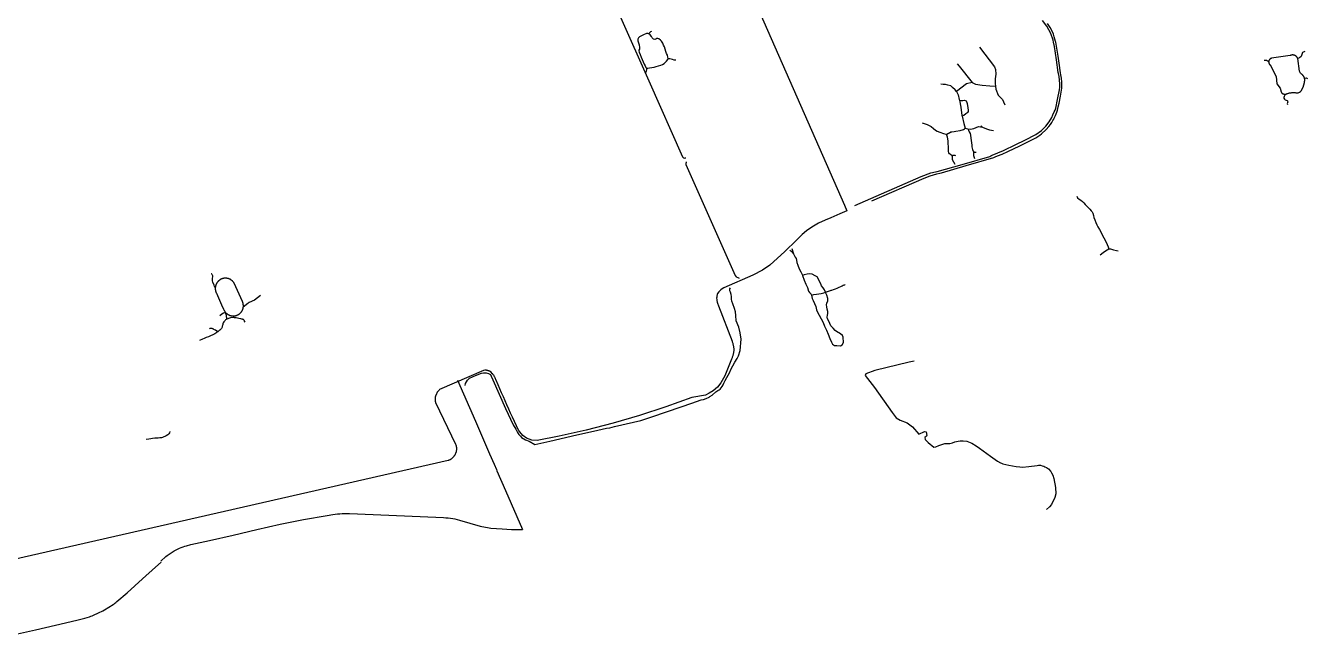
# Model space of a CAD drawing. Header units: inches. Extents: x 327545 to 344127, y 4677187 to 4689491.
# Drawn here: x 338285 to 343313, y 4683185 to 4685573 of the extents above; entities that cross this region are included whole.
import ezdxf

# ---------------------------------------------------------------- set-up
doc = ezdxf.new("R2010")
doc.units = ezdxf.units.IN
doc.header["$MEASUREMENT"] = 0
doc.layers.add('Trails', color=7, linetype='Continuous')

msp = doc.modelspace()

# ---------------------------------------------------------------- linework, layer by layer
at = {"layer": 'Trails'}
for p, q in [((341970.5317, 4685170.357), (341980.4773, 4685168.3951)), ((341290.4733, 4684698.4758), (341296.8744, 4684677.6644)), ((341332.74, 4684592.5022), (341332.6651, 4684592.4694)), ((339100.9411, 4684434.0248), (339100.5314, 4684427.3781)), ((339038.4676, 4684371.9507), (339029.4565, 4684377.4913)), ((340167.2024, 4683749.7489), (340233.7674, 4683595.7594))]:
    msp.add_line(p, q, dxfattribs=at)
for points in [[(340979.7012, 4686046.2858), (341497.1741, 4684868.0386), (341506.0852, 4684846.626), (341478.656, 4684834.664), (341443.5196, 4684819.3409), (341421.6296, 4684809.7946), (341395.0741, 4684797.5769), (341369.3452, 4684781.7856), (341347.6839, 4684767.9273), (341330.5436, 4684753.891), (341308.1624, 4684731.067), (341263.5072, 4684687.0876), (341203.7274, 4684633.0116), (341175.4479, 4684613.4502), (341138.1718, 4684594.1905), (341023.1362, 4684543.6035), (341017.6419, 4684540.339), (341011.6162, 4684536.2728), (341004.0912, 4684528.6803), (340999.4382, 4684521.3911), (340997.9237, 4684517.8973), (340997.121, 4684515.4882), (340996.4884, 4684513.029), (340995.7454, 4684508.0083), (340995.6517, 4684504.2016), (340995.7848, 4684498.9881), (340996.1156, 4684494.8407), (340997.3062, 4684488.332), (340998.7349, 4684483.8076), (341000.0843, 4684480.5532), (341001.1956, 4684477.9338), (341002.7037, 4684473.8063), (341056.0497, 4684334.3809), (341057.0979, 4684331.7981), (341058.0583, 4684329.1815), (341058.93, 4684326.534), (341059.7119, 4684323.8586), (341060.4032, 4684321.1583), (341061.0031, 4684318.4363), (341061.5108, 4684315.6956), (341061.9259, 4684312.9393), (341062.2478, 4684310.1706), (341062.4762, 4684307.3927), (341062.6107, 4684304.6086), (341062.6514, 4684301.8215), (341062.598, 4684299.0347), (341062.4507, 4684296.2513), (341062.2097, 4684293.4744), (341061.8752, 4684290.7072), (341061.4475, 4684287.9528), (341060.9273, 4684285.2145), (341060.315, 4684282.4952), (341059.6114, 4684279.7981), (341058.8173, 4684277.1263), (341057.9335, 4684274.4828), (341056.9611, 4684271.8706), (341055.9012, 4684269.2926), (341054.755, 4684266.7519), (341053.5238, 4684264.2512), (341027.4145, 4684198.5894), (341011.9738, 4684170.9472), (340998.4667, 4684155.0771), (340981.5, 4684140.4804), (340966.583, 4684130.5006), (340951.8473, 4684122.6674), (340897.9433, 4684114.5924), (340796.1486, 4684077.4198), (340693.1916, 4684043.5991), (340589.1828, 4684013.1666), (340484.2336, 4683986.1548), (340378.4564, 4683962.5929), (340291.3207, 4683945.3393), (340270.9197, 4683946.5989), (340249.6383, 4683954.904), (340235.9472, 4683965.2771), (340218.7682, 4683986.4217), (340210.8353, 4684002.7272), (340203.0503, 4684019.7304), (340195.2987, 4684036.6608), (340187.3448, 4684052.4571), (340180.7043, 4684068.6797), (340173.2118, 4684085.5169), (340166.2175, 4684101.2349), (340159.5376, 4684116.2461), (340152.3205, 4684132.4645), (340144.8848, 4684147.6096), (340138.5047, 4684163.3417), (340129.1891, 4684184.1444), (340127.7599, 4684187.336), (340126.25, 4684190.7077), (340125.1356, 4684193.1961), (340124.1646, 4684195.3646), (340122.6876, 4684198.384), (340121.0094, 4684201.2964), (340119.5405, 4684203.5089), (340118.132, 4684205.4351), (340117.0811, 4684206.747), (340115.3365, 4684208.7297), (340110.5307, 4684213.2822), (340104.8024, 4684217.2521), (340103.1726, 4684217.9004), (340101.5216, 4684218.4926), (340099.8513, 4684219.028), (340098.1637, 4684219.506), (340096.4607, 4684219.9259), (340094.7444, 4684220.2875), (340093.0167, 4684220.5901), (340091.2796, 4684220.8334), (340089.5353, 4684221.0173), (340087.7857, 4684221.1413), (340086.0329, 4684221.2055), (340080.5539, 4684219.538), (339909.0875, 4684145.0122), (339907.037, 4684143.0279), (339905.7802, 4684141.6388), (339904.3912, 4684140.4482), (339903.2005, 4684138.9268), (339901.2162, 4684136.4133), (339899.8932, 4684134.4862), (339898.4914, 4684131.6161), (339897.6547, 4684130.3283), (339896.8636, 4684129.0121), (339896.119, 4684127.669), (339895.4218, 4684126.3007), (339894.7729, 4684124.9088), (339894.1732, 4684123.495), (339893.6232, 4684122.0612), (339893.1237, 4684120.609), (339892.6754, 4684119.1402), (339892.2787, 4684117.6566), (339891.9342, 4684116.16), (339891.6422, 4684114.6524), (339891.4031, 4684113.1354), (339891.2173, 4684111.611), (339891.0849, 4684110.081), (339891.0061, 4684108.5473), (339890.981, 4684107.0118), (339891.0097, 4684105.4764), (339891.092, 4684103.9429), (339891.228, 4684102.4132), (339891.4173, 4684100.8892), (339891.6599, 4684099.3728), (339891.9554, 4684097.8658), (339892.3034, 4684096.37), (339892.7035, 4684094.8874), (339971.665, 4683930.3454), (339972.2507, 4683928.741), (339972.7803, 4683927.1173), (339973.2531, 4683925.4761), (339973.6687, 4683923.8195), (339974.0264, 4683922.1495), (339974.3258, 4683920.468), (339974.5666, 4683918.7772), (339974.7486, 4683917.079), (339974.8714, 4683915.3755), (339974.9349, 4683913.6687), (339974.939, 4683911.9608), (339974.8838, 4683910.2538), (339974.7694, 4683908.5497), (339974.5957, 4683906.8506), (339974.3631, 4683905.1586), (339974.0719, 4683903.4757), (339973.7224, 4683901.8039), (339973.3149, 4683900.1453), (339972.8501, 4683898.5019), (339972.3284, 4683896.8756), (339971.7505, 4683895.2684), (339971.1172, 4683893.6822), (339970.429, 4683892.1191), (339969.687, 4683890.5808), (339968.892, 4683889.0692), (339968.0449, 4683887.5861), (339967.1467, 4683886.1334), (339966.1987, 4683884.7128), (339965.2018, 4683883.326), (339964.1573, 4683881.9746), (339963.0665, 4683880.6604), (339961.9307, 4683879.3849), (339960.7513, 4683878.1496), (339959.5296, 4683876.9561), (339958.2672, 4683875.8057), (339956.9656, 4683874.6999), (339955.6263, 4683873.64), (339954.251, 4683872.6273), (339952.8414, 4683871.663), (339951.3991, 4683870.7483), (339949.9258, 4683869.8843), (339948.4235, 4683869.0719), (339946.8938, 4683868.3123), (339945.3386, 4683867.6063), (339943.7598, 4683866.9548), (339942.1594, 4683866.3585), (337755.7903, 4683368.9973)], [(340509.4466, 4685870.3225), (340507.929, 4685865.8929), (340506.8706, 4685861.1304), (340507.8628, 4685857.0293), (340729.9736, 4685355.8105)], [(341537.2599, 4684866.6592), (341797.7162, 4684981.2769), (341835.9221, 4684995.247), (341853.9406, 4684999.6681), (341860.6634, 4685000.0809), (341958.017, 4685027.9416), (342066.7345, 4685059.4954), (342071.7087, 4685062.1942), (342076.3124, 4685064.6283), (342120.9566, 4685082.523), (342168.8462, 4685106.071), (342204.8032, 4685123.1433), (342247.9568, 4685145.494), (342269.2223, 4685161.1657), (342286.7342, 4685179.0234), (342299.279, 4685195.5616), (342309.7566, 4685212.9713), (342314.4626, 4685222.4151), (342319.5462, 4685234.6671), (342323.3032, 4685241.2817), (342325.8433, 4685249.6426), (342332.987, 4685283.6681), (342340.5541, 4685321.3448), (342341.6654, 4685331.7165), (342341.6654, 4685344.3107), (342338.5697, 4685372.6635), (342336.4266, 4685385.4429), (342335.7916, 4685389.2529), (342328.3303, 4685439.0211), (342320.3928, 4685490.6944), (342317.0564, 4685508.2416), (342315.1893, 4685516.06), (342312.9316, 4685523.4763), (342309.4819, 4685534.2035), (342305.3919, 4685544.0614), (342299.2006, 4685556.4969), (342290.4374, 4685571.2645), (342274.3312, 4685592.6131)], [(340729.6538, 4685541.0297), (340725.8437, 4685542.141), (340720.9225, 4685541.6647), (340708.3812, 4685536.1085), (340692.9824, 4685529.1235), (340688.6962, 4685525.1547), (340686.1562, 4685519.5985), (340686.6324, 4685513.2484), (340691.5537, 4685497.0559), (340693.1412, 4685487.2134), (340692.7718, 4685480.7866), (340690.6104, 4685476.4654), (340690.3402, 4685473.4946), (340691.4209, 4685469.1733), (340695.4735, 4685459.4507), (340699.7962, 4685448.9177), (340703.5786, 4685439.4651), (340707.361, 4685431.0928), (340711.4136, 4685421.9102), (340714.9258, 4685414.6182), (340717.8977, 4685408.4065), (340719.7889, 4685406.2459), (340722.4905, 4685405.7057), (340722.9143, 4685405.7057)], [(340729.6538, 4685541.0297), (340730.8813, 4685543.3216), (340732.3042, 4685544.9816), (340734.8338, 4685547.6693), (340738.0748, 4685549.8036), (340741.3158, 4685551.7008)], [(340805.2723, 4685443.172), (340805.433, 4685443.5162), (340804.6224, 4685448.6477), (340802.1909, 4685456.7499), (340799.4892, 4685463.7719), (340796.5173, 4685471.8741), (340793.5454, 4685479.9763), (340790.8437, 4685489.1589), (340787.6017, 4685496.4509), (340784.6298, 4685504.013), (340779.7667, 4685511.305), (340774.9036, 4685516.4365), (340768.4195, 4685520.7577), (340765.1775, 4685522.6482), (340763.5565, 4685522.6482), (340760.7754, 4685521.8342), (340760.7644, 4685521.8298), (340757.3358, 4685519.9821), (340752.7056, 4685518.0639), (340747.7513, 4685519.5985), (340742.83, 4685524.996), (340739.655, 4685530.5522), (340734.8925, 4685536.1085), (340729.6538, 4685541.0297)], [(341604.7456, 4684884.9051), (341809.3747, 4684974.427), (341833.5048, 4684983.4229), (341858.9048, 4684990.8577), (341870.9963, 4684994.3766), (341877.0676, 4684995.8476), (341974.4212, 4685023.7082), (342082.6193, 4685055.8372), (342088.4401, 4685057.7952), (342097.5903, 4685061.4927), (342115.5335, 4685068.5373), (342137.3088, 4685078.6973), (342185.2504, 4685101.8377), (342221.1025, 4685119.4961), (342247.164, 4685132.7782), (342255.6307, 4685137.8318), (342263.4359, 4685143.2028), (342269.7065, 4685147.9654), (342288.5978, 4685164.74), (342298.943, 4685177.2283), (342304.6581, 4685184.8483), (342310.1349, 4685192.7859), (342314.8975, 4685200.935), (342317.9931, 4685206.1738), (342319.951, 4685210.0896), (342324.566, 4685220.1346), (342329.6592, 4685233.3638), (342332.3051, 4685241.632), (342335.5462, 4685254.0013), (342338.7212, 4685268.9503), (342343.9468, 4685295.8056), (342348.4447, 4685319.6842), (342349.2385, 4685328.0848), (342349.8338, 4685337.8744), (342349.6882, 4685351.0507), (342348.114, 4685366.1849), (342346.037, 4685380.0226), (342344.8067, 4685387.9204), (342338.9726, 4685425.0283), (342334.6863, 4685452.4127), (342329.5666, 4685484.4803), (342325.6376, 4685507.5785), (342324.8438, 4685511.1504), (342322.5023, 4685519.961), (342319.6447, 4685529.1288), (342316.2713, 4685539.2095), (342311.2707, 4685550.7586), (342304.0078, 4685565.0461), (342293.6494, 4685581.0402)], [(342026.2482, 4685488.9032), (342085.4545, 4685411.7214), (342089.9739, 4685400.105), (342090.6196, 4685382.6802), (342088.037, 4685363.9648), (342087.6972, 4685345.8979), (342089.4047, 4685335.1219)], [(340722.9143, 4685405.7057), (340726.2729, 4685405.7057), (340732.4869, 4685407.0561), (340741.4025, 4685408.1364), (340750.3181, 4685409.7569), (340758.4233, 4685412.4576), (340767.3389, 4685414.8883), (340776.5247, 4685417.8591), (340783.0088, 4685420.8299), (340789.4929, 4685424.611), (340794.3559, 4685429.2023), (340798.6787, 4685434.0636), (340803.5418, 4685439.4651), (340805.2723, 4685443.172)], [(340835.4803, 4685437.0785), (340829.4781, 4685437.5746), (340822.994, 4685439.7352), (340816.7801, 4685441.3556), (340811.6468, 4685442.1659), (340805.2723, 4685443.172)], [(343161.0083, 4685432.7887), (343157.342, 4685433.3207), (343156.6144, 4685433.6514), (343155.523, 4685434.4452), (343154.2662, 4685435.6689), (343152.9433, 4685436.198), (343151.8519, 4685436.4626), (343150.3966, 4685436.628), (343148.743, 4685436.4295), (343143.5175, 4685435.7681), (343143.1206, 4685435.7019)], [(343275.2681, 4685443.4476), (343274.9984, 4685444.1537), (343274.7042, 4685444.85), (343274.3859, 4685445.5356), (343274.044, 4685446.2096), (343273.6787, 4685446.8714), (343273.2906, 4685447.52), (343272.8801, 4685448.1546), (343272.4477, 4685448.7746), (343271.994, 4685449.3791), (343271.5194, 4685449.9675), (343271.0247, 4685450.5389), (343270.5103, 4685451.0928), (343269.977, 4685451.6284), (343269.4253, 4685452.145), (343268.8559, 4685452.6422), (343268.2695, 4685453.1191), (343267.6669, 4685453.5754), (343267.0487, 4685454.0103), (343266.4157, 4685454.4234), (343265.7688, 4685454.8143), (343265.1085, 4685455.1823), (343264.4359, 4685455.5271), (343263.7517, 4685455.8482), (343263.0566, 4685456.1453), (343262.3517, 4685456.418), (343261.6376, 4685456.6659), (343260.9154, 4685456.8888), (343260.1858, 4685457.0864), (343259.4498, 4685457.2584), (343258.7082, 4685457.4046), (343257.962, 4685457.5249), (343257.212, 4685457.6192), (343256.4592, 4685457.6872), (343255.7045, 4685457.729), (343254.9488, 4685457.7444), (343254.193, 4685457.7334), (343253.4381, 4685457.6961), (343252.6849, 4685457.6326), (343251.9344, 4685457.5428), (343251.1875, 4685457.4268), (343250.4451, 4685457.285), (343249.708, 4685457.1173), (343248.9773, 4685456.924), (343248.2538, 4685456.7054), (343247.5383, 4685456.4617), (343246.8317, 4685456.1932), (343246.1349, 4685455.9003), (343245.4488, 4685455.5832), (343244.7741, 4685455.2424), (343172.4738, 4685444.922), (343171.9797, 4685444.8075), (343171.4899, 4685444.6761), (343171.0049, 4685444.5278), (343170.5254, 4685444.3629), (343170.0517, 4685444.1817), (343169.5846, 4685443.9841), (343169.1246, 4685443.7707), (343168.6723, 4685443.5414), (343168.2281, 4685443.2968), (343167.7925, 4685443.0369), (343167.3662, 4685442.7622), (343166.9497, 4685442.473), (343166.5433, 4685442.1696), (343166.1476, 4685441.8524), (343165.7631, 4685441.5217), (343165.3903, 4685441.178), (343165.0295, 4685440.8216), (343164.6811, 4685440.453), (343164.3457, 4685440.0726), (343164.0236, 4685439.6809), (343163.7152, 4685439.2783), (343163.4209, 4685438.8654), (343163.141, 4685438.4425), (343162.8758, 4685438.0102), (343162.6256, 4685437.5691), (343162.3908, 4685437.1196), (343162.1717, 4685436.6622), (343161.9684, 4685436.1976), (343161.7812, 4685435.7263), (343161.6105, 4685435.2488), (343161.4562, 4685434.7657), (343161.3188, 4685434.2775), (343161.1982, 4685433.7849), (343161.0946, 4685433.2885), (343161.0083, 4685432.7887), (343160.9392, 4685432.2863), (343160.8875, 4685431.7819), (343160.8531, 4685431.2759), (343160.8363, 4685430.769), (343160.8369, 4685430.2619), (343160.855, 4685429.7551), (343160.8906, 4685429.2492), (343160.9435, 4685428.7448), (343161.0138, 4685428.2426), (343161.1014, 4685427.7431), (343161.2062, 4685427.2469), (343161.3279, 4685426.7546), (343161.4666, 4685426.2668), (343161.622, 4685425.7841), (343161.794, 4685425.307), (343161.9823, 4685424.8361), (343162.1867, 4685424.372), (343162.4069, 4685423.9152), (343162.6428, 4685423.4662), (343162.894, 4685423.0257), (343163.1603, 4685422.5941), (343163.4413, 4685422.1719), (343163.7366, 4685421.7596), (343164.046, 4685421.3578), (343164.3691, 4685420.9669), (343164.7054, 4685420.5873), (343165.0546, 4685420.2196), (343165.4163, 4685419.8641), (343165.79, 4685419.5213), (343166.1753, 4685419.1915), (343166.5717, 4685418.8753), (343189.6882, 4685372.6792), (343193.131, 4685344.6667), (343205.427, 4685327.466), (343210.4277, 4685312.8601), (343211.0688, 4685310.9877), (343211.9018, 4685309.4875), (343213.1568, 4685308.0217), (343213.9549, 4685307.1509), (343214.5224, 4685306.7884), (343215.1021, 4685306.4458), (343215.6934, 4685306.1236), (343216.2955, 4685305.8221), (343216.9077, 4685305.5417), (343217.5293, 4685305.2827), (343218.1595, 4685305.0455), (343218.7976, 4685304.8303), (343219.4427, 4685304.6374), (343220.0942, 4685304.467), (343220.7512, 4685304.3193), (343221.4129, 4685304.1946), (343222.0786, 4685304.0929), (343222.7474, 4685304.0144), (343223.4185, 4685303.9591), (343224.0911, 4685303.9272), (343224.7644, 4685303.9187), (343225.4376, 4685303.9336)], [(343302.3192, 4685470.9687), (343293.5304, 4685466.7959), (343288.9663, 4685451.7807), (343281.8887, 4685445.8937), (343275.2681, 4685443.4476)], [(343301.2219, 4685367.2393), (343301.2145, 4685367.2639), (343300.9114, 4685368.2155), (343300.5754, 4685369.156), (343300.2071, 4685370.0842), (343299.8068, 4685370.9992), (343299.3751, 4685371.8997), (343298.9124, 4685372.7847), (343298.4192, 4685373.6531), (343297.8963, 4685374.504), (343297.3442, 4685375.3361), (343296.7636, 4685376.1487), (343296.1552, 4685376.9406), (343295.5197, 4685377.711), (343294.8578, 4685378.4589), (343294.1705, 4685379.1834), (343293.4584, 4685379.8836), (343292.7225, 4685380.5587), (343291.9637, 4685381.2079), (343291.1828, 4685381.8304), (343290.3807, 4685382.4255), (343289.5586, 4685382.9924), (343288.7173, 4685383.5305), (343287.8578, 4685384.0391), (343286.9812, 4685384.5176), (343285.6564, 4685386.891), (343284.5346, 4685388.542), (343284.0266, 4685389.7697), (343283.6032, 4685390.447), (343282.9259, 4685391.9499), (343281.7723, 4685394.7756), (343275.2681, 4685443.4476)], [(340715.7359, 4685387.9394), (340717.9269, 4685389.1062), (340719.3557, 4685391.3287), (340720.059, 4685394.3626), (340722.0645, 4685398.8187), (340722.2204, 4685404.0853), (340722.9143, 4685405.7057)], [(341939.3088, 4685422.3619), (341947.4344, 4685413.4949), (341997.6537, 4685349.2946)], [(340729.9736, 4685355.8105), (340862.1141, 4685057.62), (340865.4214, 4685054.3127), (340868.7949, 4685053.3206), (340871.9699, 4685053.7174), (340874.6819, 4685054.6435)], [(341936.9587, 4685314.2722), (341931.0736, 4685321.2793), (341920.5049, 4685330.1761), (341913.83, 4685336.2926), (341902.7051, 4685339.0728), (341892.6926, 4685341.297), (341883.7928, 4685342.4091), (341874.8314, 4685343.8352)], [(341997.6537, 4685349.2946), (341976.1751, 4685345.1439), (341936.9587, 4685314.2722)], [(341997.6537, 4685349.2946), (342011.2066, 4685342.668), (342037.6776, 4685338.7958), (342067.3767, 4685336.2144), (342089.4047, 4685335.1219)], [(342089.4047, 4685335.1219), (342091.2691, 4685323.3554), (342099.9553, 4685300.6576), (342105.3901, 4685294.3372), (342111.9255, 4685288.4578), (342116.677, 4685283.1422), (342120.8575, 4685274.0405), (342126.4225, 4685262.3981)], [(343225.4376, 4685303.9336), (343226.1099, 4685303.9718), (343226.7805, 4685304.0334), (343227.4485, 4685304.1182), (343228.1132, 4685304.2262), (343228.7737, 4685304.3572), (343229.4292, 4685304.511), (343230.0791, 4685304.6876), (343230.7224, 4685304.8865), (343231.3584, 4685305.1078), (343231.9863, 4685305.3509), (343234.0773, 4685306.1624), (343236.1942, 4685306.9037), (343238.3346, 4685307.5742), (343240.4961, 4685308.173), (343242.6764, 4685308.6995), (343244.8729, 4685309.1531), (343247.0834, 4685309.5333), (343249.3053, 4685309.8397), (343251.5362, 4685310.0719), (343253.7736, 4685310.2298), (343256.015, 4685310.313), (343258.2579, 4685310.3215), (343260.4999, 4685310.2553), (343262.7384, 4685310.1145), (343264.9709, 4685309.8993), (343267.1951, 4685309.6098), (343269.4084, 4685309.2464), (343276.9346, 4685309.713), (343282.1282, 4685312.0151), (343285.6339, 4685314.2641), (343289.0073, 4685317.5714), (343295.7542, 4685331.1975), (343300.8438, 4685349.5812), (343301.1538, 4685350.5305), (343301.4307, 4685351.49), (343301.6742, 4685352.4585), (343301.884, 4685353.4349), (343302.0598, 4685354.418), (343302.2015, 4685355.4066), (343302.3088, 4685356.3995), (343302.3816, 4685357.3955), (343302.4198, 4685358.3934), (343302.4234, 4685359.3921), (343302.3924, 4685360.3903), (343302.3269, 4685361.3868), (343302.2268, 4685362.3804), (343302.0923, 4685363.37), (343301.9236, 4685364.3543), (343301.7209, 4685365.3322), (343301.4845, 4685366.3025), (343301.2219, 4685367.2393)], [(343301.2219, 4685367.2393), (343308.4611, 4685367.518), (343312.6679, 4685366.0893)], [(341936.9587, 4685314.2722), (341943.415, 4685301.365), (341947.2888, 4685282.6495), (341947.8443, 4685279.8732)], [(343225.4376, 4685303.9336), (343224.2123, 4685299.5253), (343223.0613, 4685297.3425), (343221.6737, 4685294.5586), (343220.4419, 4685291.1512), (343220.1822, 4685287.6588), (343222.5851, 4685284.0868), (343225.9585, 4685281.7849), (343229.3716, 4685280.4752), (343232.97, 4685278.8127), (343234.3458, 4685277.3518), (343235.2137, 4685276.0183), (343235.51, 4685274.1387), (343234.4728, 4685270.1657), (343233.9774, 4685267.563), (343234.3458, 4685263.4495)], [(341947.8443, 4685279.8732), (341954.1765, 4685279.1024), (341960.6588, 4685279.6315), (341967.0088, 4685280.5576), (341970.8453, 4685279.6315), (341974.4172, 4685277.2503), (341976.2693, 4685274.869), (341978.2537, 4685267.0638), (341981.1641, 4685249.7335), (341982.487, 4685240.7377), (341981.9578, 4685236.2398), (341979.7089, 4685232.5356), (341977.3276, 4685229.8898), (341972.8297, 4685226.1856), (341965.0245, 4685220.6293), (341958.4001, 4685217.2172)], [(341947.8443, 4685279.8732), (341953.0995, 4685253.6084), (341957.619, 4685220.6951), (341958.4001, 4685217.2172)], [(341801.2753, 4685190.9808), (341812.9086, 4685187.9731), (341821.0048, 4685185.1949), (341829.5774, 4685181.1468), (341836.5624, 4685176.8605), (341846.2461, 4685169.0024), (341853.7868, 4685162.4936), (341860.6131, 4685158.9218), (341871.0112, 4685154.7149), (341886.0131, 4685149.238), (341895.0619, 4685146.7774), (341897.9156, 4685145.3395)], [(341958.4001, 4685217.2172), (341964.721, 4685189.0725), (341970.5317, 4685170.357)], [(341920.38, 4685058.7754), (341918.8362, 4685061.6046), (341912.7175, 4685067.1651), (341908.9309, 4685070.1458), (341906.973, 4685074.141), (341905.269, 4685078.8029), (341904.9052, 4685086.9389), (341903.6503, 4685121.5206), (341901.4494, 4685134.9703), (341897.8775, 4685143.7016), (341897.9156, 4685145.3395)], [(341897.9156, 4685145.3395), (341897.9569, 4685147.1147), (341905.1846, 4685151.184), (341908.4344, 4685152.671), (341914.3081, 4685155.6872), (341918.7532, 4685156.5603), (341927.0875, 4685157.8303), (341933.8548, 4685158.9131), (341950.5422, 4685161.1373), (341963.3798, 4685165.0648), (341968.342, 4685167.8099), (341970.5317, 4685170.357)], [(341980.4773, 4685168.3951), (341991.3814, 4685166.2441), (342004.3989, 4685169.181), (342013.289, 4685173.5466), (342022.2584, 4685176.4835), (342030.1165, 4685176.166), (342034.4845, 4685175.2592)], [(341980.4773, 4685168.3951), (341983.9995, 4685162.3547), (341986.6983, 4685156.7985), (341989.7145, 4685149.8928), (341991.1469, 4685143.1259), (341993.1289, 4685131.6355), (341997.1013, 4685103.5289), (341996.8896, 4685096.9672), (341998.9396, 4685087.1056), (342001.9696, 4685080.0339), (342004.298, 4685076.4355)], [(342033.5971, 4685180.5233), (342034.7084, 4685177.3483), (342034.4845, 4685175.2592)], [(342034.4845, 4685175.2592), (342038.9045, 4685174.3415), (342053.9865, 4685167.9002), (342066.0855, 4685164.5488), (342082.006, 4685161.6296)], [(340876.5313, 4685038.0726), (340875.6582, 4685034.977), (340875.1566, 4685032.999), (340875.0232, 4685030.3732), (340875.101, 4685027.7531), (341068.725, 4684592.0261), (341072.5615, 4684586.8667), (341078.9115, 4684584.2209), (341083.3016, 4684582.7157), (341083.5417, 4684582.6334)], [(341931.167, 4685028.5988), (341921.3245, 4685046.6963), (341920.2661, 4685053.1521), (341920.38, 4685058.7754)], [(341920.38, 4685058.7754), (341921.642, 4685064.2647), (341925.9811, 4685064.688), (341929.262, 4685064.688), (341931.9078, 4685063.7355)], [(342004.298, 4685076.4355), (342008.3196, 4685076.753), (342012.9763, 4685076.5414)], [(342007.8963, 4685050.8238), (342004.8271, 4685062.2538), (342004.774, 4685069.5147), (342004.298, 4685076.4355)], [(342408.2853, 4684903.5294), (342411.3161, 4684896.727), (342416.994, 4684892.1863), (342423.8075, 4684888.024), (342430.2424, 4684883.1049), (342435.9203, 4684878.1858), (342440.4626, 4684870.9964), (342448.0331, 4684864.5637), (342454.468, 4684858.5095), (342459.3888, 4684852.8336), (342465.0667, 4684846.7793), (342468.4734, 4684841.8602), (342470.7446, 4684836.9411), (342473.7728, 4684827.4814), (342474.9084, 4684820.6703), (342478.6936, 4684810.8322), (342482.8574, 4684800.994), (342487.0212, 4684791.9126), (342491.185, 4684783.2096), (342497.2414, 4684773.3714), (342502.1622, 4684763.9116), (342506.7045, 4684755.2086), (342514.6535, 4684740.4514), (342520.7099, 4684728.7212), (342527.9019, 4684714.3424), (342531.6872, 4684704.8826), (342533.9583, 4684697.6932)], [(341283.0667, 4684691.3567), (341286.083, 4684689.2929), (341288.7817, 4684687.2292), (341291.8774, 4684684.2923), (341296.8744, 4684677.6644)], [(342499.9776, 4684673.703), (342511.6253, 4684682.9359), (342521.0884, 4684689.7469), (342526.7663, 4684693.5309), (342533.9583, 4684697.6932), (342540.3932, 4684696.558), (342552.1275, 4684693.9092), (342564.6188, 4684690.8821), (342570.8226, 4684689.4587)], [(341296.8744, 4684677.6644), (341299.2443, 4684671.7263), (341303.295, 4684664.8289), (341307.3008, 4684659.1454), (341309.0074, 4684652.6366), (341310.198, 4684643.7863), (341314.0477, 4684632.5547), (341319.4849, 4684618.545), (341325.7673, 4684607.0696), (341332.1879, 4684594.2342), (341332.74, 4684592.5022)], [(339028.9946, 4684544.4523), (339028.043, 4684545.5052), (339027.4972, 4684546.4147), (339026.2405, 4684548.9944), (339024.2561, 4684554.1538), (339019.5628, 4684565.8625), (339017.9061, 4684571.4179), (339017.6415, 4684576.5773), (339017.8653, 4684581.7181), (339018.9369, 4684586.7982), (339018.8321, 4684591.1479), (339018.0731, 4684593.5069), (339016.8283, 4684595.693), (339015.3977, 4684597.7622), (339014.4716, 4684598.8793), (339012.825, 4684599.776)], [(339068.8971, 4684448.0904), (339069.1271, 4684447.7952), (339070.0587, 4684446.7585), (339071.0259, 4684445.7549), (339072.0274, 4684444.7855), (339073.062, 4684443.8516), (339074.1284, 4684442.9542), (339075.2255, 4684442.0945), (339076.3518, 4684441.2735), (339077.506, 4684440.4922), (339078.6867, 4684439.7515), (339079.8925, 4684439.0524), (339081.1218, 4684438.3956), (339082.3733, 4684437.7821), (339083.6453, 4684437.2124), (339084.9364, 4684436.6874), (339086.245, 4684436.2076), (339087.5695, 4684435.7736), (339088.9083, 4684435.386), (339090.2598, 4684435.0452), (339091.6223, 4684434.7516), (339092.9942, 4684434.5057), (339094.3738, 4684434.3076), (339095.7595, 4684434.1576), (339097.1496, 4684434.056), (339098.5424, 4684434.0028), (339099.9361, 4684433.9981), (339101.3292, 4684434.0419), (339102.72, 4684434.1342), (339104.1066, 4684434.2748), (339105.4876, 4684434.4635), (339106.8611, 4684434.7002), (339108.2256, 4684434.9846), (339109.5793, 4684435.3162), (339110.9207, 4684435.6948), (339112.2481, 4684436.1198), (339113.5599, 4684436.5908), (339114.8545, 4684437.1071), (339116.1304, 4684437.6682), (339117.386, 4684438.2733), (339118.6197, 4684438.9218), (339119.8301, 4684439.6127), (339121.0158, 4684440.3454), (339122.1753, 4684441.1189), (339123.3071, 4684441.9323), (339124.4099, 4684442.7846), (339125.4824, 4684443.6747), (339126.5233, 4684444.6017), (339127.5313, 4684445.5642), (339128.5052, 4684446.5613), (339129.4438, 4684447.5917), (339130.346, 4684448.6541), (339131.2107, 4684449.7472), (339132.0368, 4684450.8698), (339132.8233, 4684452.0205), (339133.5693, 4684453.1978), (339134.2739, 4684454.4003), (339134.9362, 4684455.6267), (339135.5555, 4684456.8754), (339136.1309, 4684458.1448), (339136.6618, 4684459.4335), (339137.1475, 4684460.7399), (339137.5875, 4684462.0625), (339137.9812, 4684463.3995), (339138.3281, 4684464.7494), (339138.6278, 4684466.1106), (339138.8348, 4684467.5488), (339138.9922, 4684468.9932), (339139.1, 4684470.4423), (339139.1579, 4684471.8941), (339139.166, 4684473.3471), (339139.1241, 4684474.7995), (339139.0324, 4684476.2497), (339138.891, 4684477.6958), (339138.7, 4684479.1362), (339138.4596, 4684480.5692), (339138.1702, 4684481.9931), (339137.8321, 4684483.4063), (339137.4456, 4684484.8069), (339137.0113, 4684486.1935), (339136.5296, 4684487.5644), (339136.0011, 4684488.9179), (339135.4265, 4684490.2525), (339103.0472, 4684561.881), (339102.6464, 4684562.7421), (339102.2162, 4684563.5888), (339101.7569, 4684564.4202), (339101.2692, 4684565.2352), (339100.7535, 4684566.0328), (339100.2106, 4684566.8121), (339099.6411, 4684567.5721), (339099.0456, 4684568.3121), (339098.4249, 4684569.0309), (339097.7797, 4684569.7279), (339097.1108, 4684570.4022), (339096.1103, 4684571.3562), (339095.0774, 4684572.2751), (339094.0134, 4684573.1578), (339092.9196, 4684574.0032), (339091.7972, 4684574.8104), (339090.6476, 4684575.5784), (339089.4723, 4684576.3062), (339088.2725, 4684576.993), (339087.0497, 4684577.638), (339085.8054, 4684578.2404), (339084.541, 4684578.7995), (339083.2581, 4684579.3147), (339081.9582, 4684579.7852), (339080.6428, 4684580.2106), (339079.3135, 4684580.5904), (339077.9719, 4684580.924), (339076.6195, 4684581.2111), (339075.2581, 4684581.4514), (339073.8892, 4684581.6446), (339072.5144, 4684581.7904), (339071.1354, 4684581.8886), (339069.7539, 4684581.9392), (339068.3714, 4684581.9421), (339066.9897, 4684581.8973), (339065.6103, 4684581.8048), (339064.2349, 4684581.6647), (339062.8652, 4684581.4773), (339061.5028, 4684581.2427), (339060.1493, 4684580.9612), (339058.8063, 4684580.6331), (339057.4754, 4684580.2589), (339056.1583, 4684579.839), (339054.8564, 4684579.3739), (339053.5713, 4684578.8641), (339052.2874, 4684578.3023), (339051.024, 4684577.6959), (339049.7825, 4684577.0457), (339048.5645, 4684576.3525), (339047.3715, 4684575.617), (339046.205, 4684574.8403), (339045.0664, 4684574.0232), (339043.9571, 4684573.1668), (339042.8784, 4684572.2721), (339041.8317, 4684571.3403), (339040.8182, 4684570.3723), (339039.8392, 4684569.3695), (339038.8959, 4684568.3331), (339037.9894, 4684567.2643), (339037.1209, 4684566.1644), (339036.2914, 4684565.0348), (339035.5019, 4684563.8769), (339034.7534, 4684562.692), (339034.0468, 4684561.4817), (339033.383, 4684560.2475), (339032.7628, 4684558.9907), (339032.187, 4684557.7131), (339031.6562, 4684556.416), (339031.1711, 4684555.1012), (339030.7323, 4684553.7702), (339030.3403, 4684552.4247), (339029.9957, 4684551.0663), (339029.7056, 4684549.7587), (339029.4601, 4684548.4419), (339029.2597, 4684547.1176), (339029.1044, 4684545.7872), (339028.9946, 4684544.4523)], [(341422.6157, 4684527.4343), (341418.3314, 4684536.4748), (341412.9809, 4684544.4969), (341407.0953, 4684552.519), (341403.885, 4684559.4716), (341398.5345, 4684569.0981), (341395.3242, 4684578.1899), (341389.9736, 4684587.2816), (341381.4128, 4684591.5601), (341369.6416, 4684597.443), (341361.6159, 4684599.0474), (341350.9148, 4684597.443), (341339.1436, 4684595.3038), (341332.74, 4684592.5022)], [(341332.74, 4684592.5022), (341338.4309, 4684574.6488), (341345.0292, 4684558.9368), (341351.4498, 4684546.1014), (341356.4118, 4684531.3201), (341359.6662, 4684526.3194), (341366.2543, 4684519.0963), (341367.9212, 4684515.445)], [(339028.9946, 4684544.4523), (339028.9303, 4684543.1144), (339028.9116, 4684541.7752), (339028.9385, 4684540.436), (339029.011, 4684539.0986), (339029.1291, 4684537.7643), (339029.2924, 4684536.4349), (339029.501, 4684535.1119), (339029.7545, 4684533.7967), (339030.0527, 4684532.4908), (339030.3992, 4684531.1579), (339030.7912, 4684529.8376), (339031.2284, 4684528.5316), (339031.7103, 4684527.2415), (339032.2363, 4684525.9686), (339032.8057, 4684524.7146), (339033.4178, 4684523.4809), (339053.8362, 4684477.8047), (339061.8342, 4684459.9105)], [(340072.905, 4684210.012), (340081.6363, 4684210.938), (340086.5294, 4684210.7605), (340091.8238, 4684210.5685), (340100.554, 4684208.2922), (340108.8884, 4684203.7942), (340111.402, 4684197.9734), (340118.0166, 4684183.1567), (340167.4044, 4684071.241), (340197.3917, 4684006.8909), (340208.3951, 4683989.564), (340213.9514, 4683976.3348), (340219.9045, 4683968.265), (340225.7253, 4683962.0473), (340230.6201, 4683957.0202), (340245.5162, 4683948.5138), (340259.8567, 4683942.2035), (340282.2934, 4683930.2046), (340340.8458, 4683943.0016), (340447.0762, 4683966.8671), (340512.7988, 4683982.0013), (340563.1756, 4683993.3255), (340577.1456, 4683995.1247), (340594.2907, 4684000.4163), (340669.115, 4684017.0322), (340698.0075, 4684023.8056), (340740.8701, 4684038.1989), (340855.9112, 4684077.6748), (340898.2446, 4684092.3857), (340934.2809, 4684104.2391), (340944.3351, 4684106.3028), (340954.2306, 4684110.2716), (340965.6077, 4684115.2987), (340969.3648, 4684117.5741), (340977.7256, 4684122.9716), (340992.754, 4684136.2008), (341000.7444, 4684141.8629), (341005.0836, 4684143.5562), (341008.9994, 4684147.3133), (341013.0211, 4684151.5466), (341016.884, 4684156.7854), (341021.1174, 4684164.035), (341023.7103, 4684170.4909), (341029.2665, 4684180.3334), (341036.1457, 4684192.663), (341045.4062, 4684211.1839), (341052.7616, 4684226.2122), (341058.9528, 4684238.5947), (341066.7325, 4684252.1326), (341076.1296, 4684266.5348), (341081.7476, 4684277.9957), (341088.026, 4684297.7899), (341091.201, 4684343.0337), (341088.2906, 4684368.1692), (341083.2635, 4684389.3359), (341072.151, 4684415.0005), (341071.3572, 4684435.9026), (341069.5051, 4684450.4548), (341065.5364, 4684463.4194), (341059.1863, 4684481.6756), (341055.2176, 4684491.9944), (341053.8947, 4684499.6674), (341053.4978, 4684509.8627), (341052.0161, 4684518.4352), (341049.8994, 4684526.5844), (341047.6769, 4684532.7227), (341047.4653, 4684540.131), (341050.2169, 4684544.4702)], [(341422.6157, 4684527.4343), (341426.308, 4684528.7823), (341433.8763, 4684530.9258), (341437.8968, 4684532.0631), (341441.9185, 4684533.6506), (341444.776, 4684534.5502), (341447.4147, 4684535.4205), (341454.1772, 4684537.7605), (341461.4599, 4684539.9705), (341467.9622, 4684542.7006), (341475.8952, 4684546.2106), (341483.3079, 4684549.9807), (341487.8596, 4684552.1907), (341492.0211, 4684554.5307), (341495.5324, 4684555.9608), (341498.0033, 4684555.8308), (341500.1793, 4684555.0493)], [(339206.7686, 4684514.071), (339182.6868, 4684496.3786), (339162.4048, 4684486.9742), (339161.0708, 4684486.3211), (339159.7987, 4684485.5542), (339158.5984, 4684484.6794), (339157.4788, 4684483.7033), (339156.4486, 4684482.6333), (339156.307, 4684482.4707), (339138.983, 4684468.8936)], [(341367.9212, 4684515.445), (341377.4491, 4684518.2603), (341387.8529, 4684519.3003), (341396.6961, 4684520.8603), (341406.1896, 4684522.5503), (341415.6831, 4684524.5004), (341422.6157, 4684527.4343)], [(341367.9212, 4684515.445), (341369.1066, 4684509.1995), (341370.3818, 4684502.2688), (341373.922, 4684494.7597), (341379.1925, 4684482.9012), (341384.2725, 4684470.4393), (341386.7331, 4684458.4537), (341389.9736, 4684450.9054), (341397.9994, 4684437.0003), (341406.0252, 4684422.0257), (341413.466, 4684407.7065), (341418.8665, 4684393.6808), (341426.8923, 4684377.6365), (341433.3129, 4684362.6619), (341439.1985, 4684345.0132), (341445.5415, 4684330.8206), (341450.4346, 4684323.086), (341457.3903, 4684318.2727), (341466.7611, 4684317.3533), (341480.9327, 4684317.2031), (341487.8884, 4684320.412), (341492.5581, 4684330.1327), (341491.6337, 4684350.3613), (341488.9584, 4684357.3138), (341482.0028, 4684364.2663), (341465.9512, 4684372.2884), (341460.0656, 4684377.1017), (341452.0398, 4684386.1935), (341444.014, 4684395.2852), (341439.1985, 4684404.9118), (341435.4532, 4684412.9339), (341430.6377, 4684422.5605), (341429.0325, 4684428.9782), (341430.1026, 4684437.0003), (341431.7078, 4684443.418), (341431.7078, 4684451.4402), (341429.5675, 4684461.0667), (341427.9624, 4684469.6237), (341426.3573, 4684477.6458), (341427.9624, 4684484.5983), (341431.7078, 4684493.6901), (341431.7078, 4684501.7122), (341427.9624, 4684515.6172), (341423.1469, 4684526.3134), (341422.6157, 4684527.4343)], [(339068.8971, 4684448.0904), (339065.7447, 4684446.2291), (339060.9821, 4684444.5358), (339055.2671, 4684440.3024), (339047.4355, 4684434.2699)], [(339061.8435, 4684459.8892), (339062.5689, 4684458.2745), (339063.3492, 4684456.6856), (339064.1834, 4684455.1242), (339065.0705, 4684453.5924), (339066.0096, 4684452.0918), (339066.9995, 4684450.6243), (339068.0391, 4684449.1915), (339068.8971, 4684448.0904)], [(339068.8971, 4684448.0904), (339069.4215, 4684444.8812), (339069.7178, 4684443.4842), (339070.2893, 4684441.2194), (339070.755, 4684439.5684), (339071.0937, 4684437.9809), (339071.4112, 4684436.6262), (339071.7922, 4684434.7212), (339072.1092, 4684432.5825), (339072.2578, 4684431.0594), (339072.4483, 4684429.5777), (339072.4483, 4684428.4559), (339072.533, 4684427.1858), (339072.4483, 4684425.0903), (339072.3848, 4684423.0372), (339072.2155, 4684420.4972)], [(339029.3638, 4684377.5144), (339025.4425, 4684379.6125), (339022.6619, 4684381.089), (339021.516, 4684381.9636), (339020.2981, 4684382.735), (339019.0177, 4684383.3974), (339017.6845, 4684383.9456), (339016.3085, 4684384.3755), (339014.9003, 4684384.6839), (339013.4706, 4684384.8683), (339012.0302, 4684384.9275), (339010.5902, 4684384.8609), (339009.1615, 4684384.669), (339007.7549, 4684384.3534), (339006.3811, 4684383.9163), (339005.6649, 4684383.8127)], [(339072.2155, 4684420.4972), (339069.6967, 4684418.1688), (339067.4823, 4684416.0581), (339062.7752, 4684410.443), (339060.4891, 4684406.6753), (339059.1345, 4684403.6273), (339058.0338, 4684400.029), (339057.3589, 4684396.4167), (339056.5863, 4684393.3899), (339055.4856, 4684390.4477), (339054.385, 4684387.4103), (339053.2737, 4684385.1349), (339051.2503, 4684382.4542), (339048.4722, 4684379.6761), (339047.1744, 4684378.5537)], [(339100.5314, 4684427.3781), (339088.6754, 4684425.8982), (339081.1043, 4684424.3253), (339072.2155, 4684420.4972)], [(339146.1431, 4684409.4146), (339142.5447, 4684416.1351), (339140.7455, 4684418.1988), (339139.3316, 4684419.3513), (339137.3589, 4684420.4213), (339135.4581, 4684421.3357), (339133.3901, 4684421.9295), (339128.998, 4684423.1201), (339121.9336, 4684424.3901), (339116.7213, 4684425.2897), (339111.2974, 4684425.9776), (339104.8944, 4684426.7978), (339100.5314, 4684427.3781)], [(339038.4676, 4684371.9507), (339036.7313, 4684370.6471), (339033.4131, 4684368.3676), (339030.6019, 4684366.1848), (339027.8569, 4684364.2666), (339024.9134, 4684362.4145), (339021.9305, 4684360.8209), (339018.7871, 4684359.251), (339010.3721, 4684355.5263), (339001.8656, 4684352.0156), (338993.273, 4684348.721), (338986.0224, 4684345.9132), (338978.8774, 4684342.8465), (338967.1975, 4684337.262)], [(339047.1744, 4684378.5537), (339046.0248, 4684377.5594), (339042.7506, 4684375.112), (339039.8624, 4684372.9979), (339038.4676, 4684371.9507)], [(341769.8849, 4684255.9505), (341751.323, 4684252.7237), (341616.5477, 4684220.4559), (341581.038, 4684206.7421), (341578.6169, 4684200.2885), (341614.1266, 4684152.6936), (341683.5318, 4684055.0835), (341699.6726, 4684034.1094), (341715.8134, 4684024.4291), (341743.2526, 4684013.9421), (341764.2356, 4683999.4216), (341789.2538, 4683970.3806), (341810.2368, 4683980.0609), (341817.5001, 4683979.2542), (341819.9212, 4683965.5404), (341818.8784, 4683962.4133), (341812.047, 4683956.5941), (341813.4649, 4683948.5998), (341825.5271, 4683937.1855), (341847.422, 4683919.2087), (341855.4317, 4683920.616), (341866.9213, 4683925.2793), (341883.2726, 4683930.7561), (341890.8132, 4683933.1771), (341897.7585, 4683934.0502), (341909.9823, 4683932.8993), (341920.5789, 4683935.9155), (341929.6277, 4683939.4477), (341942.6055, 4683942.8212), (341951.2971, 4683943.7737), (341962.9652, 4683943.8927), (341977.1734, 4683942.2259), (341997.0172, 4683935.1615), (342014.0035, 4683924.2871), (342026.5229, 4683914.7187), (342069.1692, 4683883.8851), (342097.0696, 4683864.4382), (342108.8965, 4683857.3738), (342112.4683, 4683855.7863), (342118.5009, 4683854.1194), (342141.9293, 4683848.5697), (342171.0869, 4683843.8007), (342185.4538, 4683841.856), (342194.8598, 4683841.2607), (342220.2201, 4683843.2053), (342252.4935, 4683847.763), (342258.6377, 4683848.2854), (342265.5433, 4683848.0472), (342272.8459, 4683846.42), (342278.3187, 4683844.5362), (342283.5218, 4683842.3917), (342289.2434, 4683839.3821), (342296.6849, 4683834.3219), (342305.8216, 4683824.0108), (342309.3849, 4683818.8769), (342314.0314, 4683808.7452), (342318.2484, 4683796.3211), (342325.1269, 4683761.4467), (342325.934, 4683735.6325), (342322.2172, 4683721.3446), (342320.8281, 4683717.7727), (342312.2953, 4683700.4425), (342308.7234, 4683694.8532), (342300.9158, 4683684.8107), (342288.8102, 4683675.1304)], [(339979.6784, 4684181.6253), (340049.7819, 4684020.6348), (340105.2389, 4683893.2799)], [(340008.8757, 4684160.7994), (340010.8601, 4684168.7369), (340014.2997, 4684176.0129), (340018.2684, 4684181.8338), (340026.6028, 4684189.639), (340049.6216, 4684200.8838), (340072.905, 4684210.012)], [(338850.2469, 4683980.3885), (338849.0191, 4683975.3435), (338846.8365, 4683971.5256), (338842.3347, 4683967.7077), (338836.878, 4683964.1625), (338831.5578, 4683961.4355), (338826.6468, 4683959.1175), (338822.2815, 4683957.3449), (338817.7797, 4683955.9814), (338811.5045, 4683955.2996), (338804.4109, 4683954.6178), (338797.0444, 4683954.0724), (338791.5877, 4683954.0724), (338782.8571, 4683952.9816), (338776.0362, 4683951.8908), (338768.9426, 4683950.9363), (338758.0293, 4683949.3001)], [(340105.2389, 4683893.2799), (340123.0652, 4683851.9874), (340131.657, 4683832.0856), (340134.0006, 4683826.6569), (340167.2024, 4683749.7489)], [(338815.3689, 4683471.6992), (338835.2135, 4683489.769), (338840.8101, 4683494.0779), (338868.3251, 4683512.2635), (338875.506, 4683516.5738), (338882.9567, 4683520.3993), (338888.6885, 4683522.971), (338894.5477, 4683525.2379), (338903.1801, 4683528.1582), (338909.8976, 4683530.1944), (338916.6646, 4683532.0597), (338933.4405, 4683536.6974), (339005.888, 4683553.3051), (339099.5502, 4683574.5431), (339191.6055, 4683595.7931), (339283.1214, 4683616.6042), (339375.3888, 4683635.3765), (339467.9795, 4683650.8235), (339490.2606, 4683654.5931), (339499.4499, 4683655.9999), (339508.6789, 4683657.1177), (339517.9384, 4683657.9454), (339527.2193, 4683658.4822), (339536.5124, 4683658.7275), (339545.8087, 4683658.6812), (339555.099, 4683658.3432), (339648.1179, 4683654.9107), (339739.3132, 4683651.2675), (339832.1162, 4683647.4067), (339924.0634, 4683643.0037), (339933.1247, 4683642.4314), (339942.1644, 4683641.5835), (339951.174, 4683640.4609), (339960.1454, 4683639.0645), (339969.07, 4683637.3957), (339977.9397, 4683635.4559), (339986.7463, 4683633.2471), (340068.0541, 4683609.7705), (340075.0088, 4683607.8795), (340082.0192, 4683606.2064), (340089.0783, 4683604.7528), (340096.1793, 4683603.5202), (340103.3153, 4683602.5097), (340110.4794, 4683601.7224), (340132.2949, 4683599.8891), (340154.1428, 4683598.4929), (340191.1168, 4683596.5643), (340233.7674, 4683595.7594)], [(338241.9548, 4683184.7107), (338323.3573, 4683203.0756), (338402.4333, 4683220.9798), (338485.5618, 4683240.397), (338502.1067, 4683244.1846), (338507.3589, 4683245.4706), (338512.5699, 4683246.9142), (338517.735, 4683248.5143), (338535.0149, 4683254.0899), (338540.3553, 4683255.9155), (338545.6296, 4683257.9242), (338550.8314, 4683260.1139), (338570.5425, 4683268.7849), (338576.5716, 4683271.5278), (338582.5227, 4683274.4359), (338588.3914, 4683277.507), (338594.1732, 4683280.7387), (338611.2785, 4683291.0076), (338628.0208, 4683301.8582), (338631.8699, 4683304.529), (338635.6406, 4683307.3094), (338639.3298, 4683310.197), (338642.9345, 4683313.1896), (338683.6055, 4683347.8273), (338743.6386, 4683402.9621), (338794.0712, 4683448.0246), (338816.6917, 4683467.7305)]]:
    msp.add_lwpolyline(points, dxfattribs=at)

doc.saveas('drawing.dxf')
